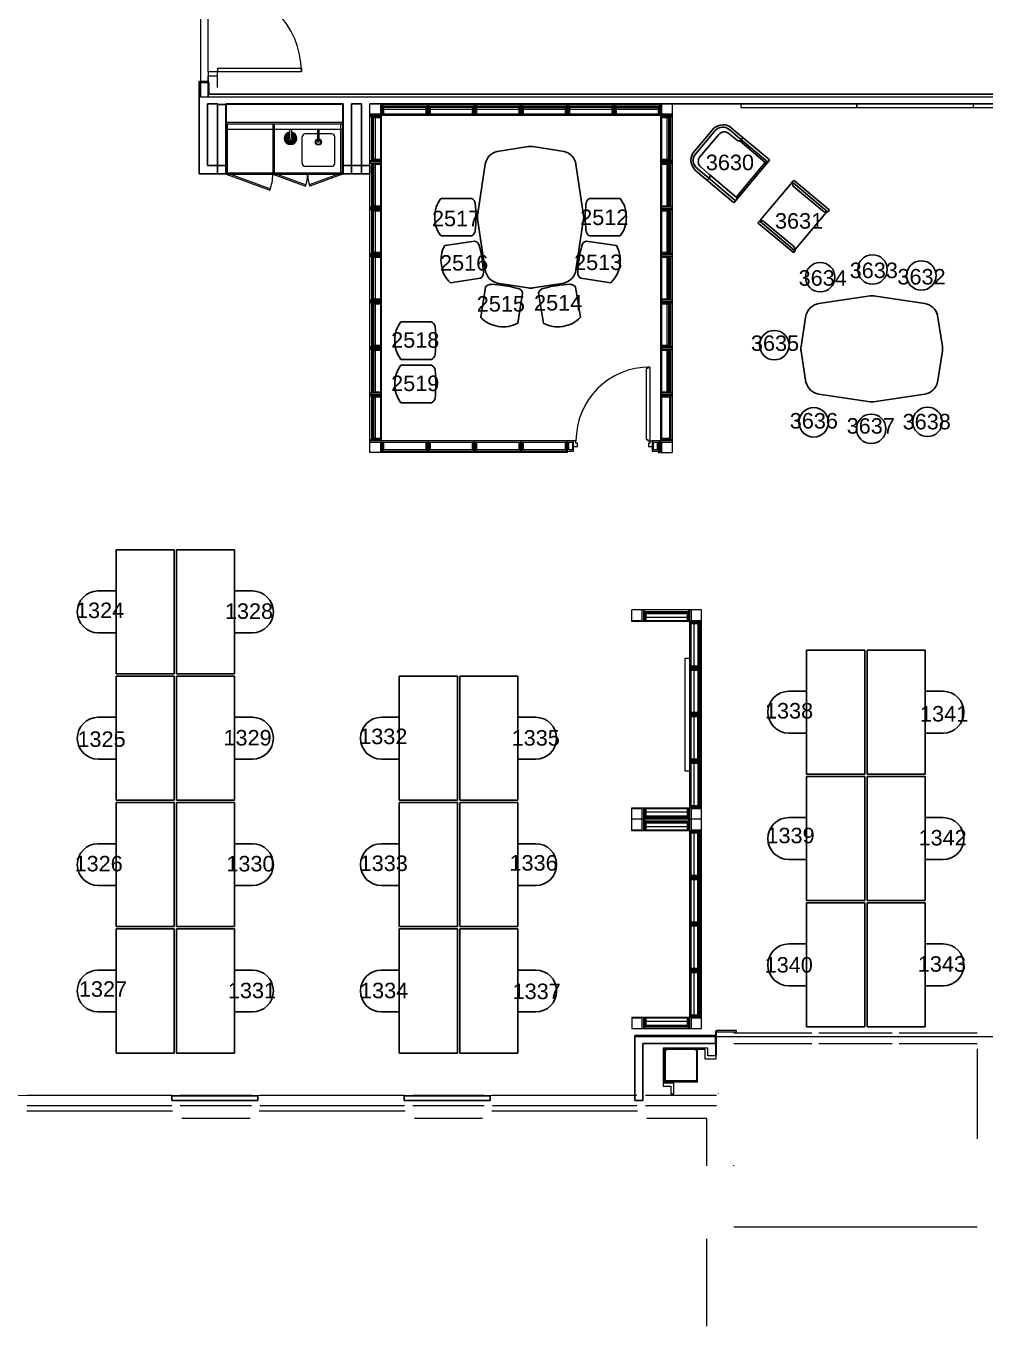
# Model space of a CAD drawing. Header units: millimetres. Extents: x -87 to 119687, y -2887 to 43508.
# Drawn here: x 62815 to 75187, y -2637 to 14130 of the extents above; entities that cross this region are included whole.
import ezdxf

# ---------------------------------------------------------------- set-up
doc = ezdxf.new("R2010")
doc.units = ezdxf.units.MM
for name, color, linetype in [('@_line-plan-doors', 7, 'Continuous'), ('@_line-plan-furniture', 7, 'Continuous'), ('@_line-plan-panels', 7, 'Continuous'), ('@_line-plan-walls', 7, 'Continuous'), ('@_text-object-seat', 7, 'Continuous')]:
    doc.layers.add(name, color=color, linetype=linetype)
doc.styles.get("Standard").update_dxf_attribs({"font": 'arial.ttf'})

# ---------------------------------------------------------------- blocks, each defined once
blk = doc.blocks.new('@_floor_10')
at = {"layer": '@_line-plan-doors', "lineweight": 13}
for p, q in [((65287, 13588), (66367, 13588)), ((65287, 13588), (65287, 13543)), ((66367, 13588), (66367, 13543)), ((65287, 13541), (65165, 13541)), ((65165, 13541), (65165, 13488)), ((65165, 13488), (65287, 13488)), ((65287, 13543), (66367, 13543)), ((65287, 13488), (65287, 13541)), ((70836, 9732), (70836, 9712)), ((70864, 9732), (70836, 9732)), ((70864, 9732), (70864, 8750)), ((70836, 9712), (70814, 9712)), ((70814, 9712), (70814, 8798)), ((69910, 8778), (69880, 8778)), ((69910, 8750), (69910, 8778)), ((69930, 8750), (69910, 8750)), ((69930, 8708), (69930, 8750)), ((70814, 8798), (70836, 8798)), ((70836, 8798), (70836, 8778)), ((70836, 8778), (70894, 8778)), ((70864, 8750), (70844, 8750)), ((70844, 8750), (70844, 8708)), ((69880, 8708), (69930, 8708)), ((70844, 8708), (70894, 8708))]:
    blk.add_line(p, q, dxfattribs=at)
for centre, radius, start, end in [((65287, 13543), 1080, 0, 90), ((70864, 8778), 954, 90, 180)]:
    blk.add_arc(centre, radius, start, end, dxfattribs=at)
at = {"layer": '@_line-plan-furniture', "lineweight": 5}
for p, q in [((66898, 13118), (65398, 13118)), ((65398, 13118), (65398, 12218)), ((66898, 13118), (66898, 12798)), ((65398, 12889), (66898, 12889)), ((65398, 12869), (66898, 12869)), ((65398, 12798), (66898, 12798)), ((65414, 12212), (65414, 12869)), ((66002, 12238), (66002, 12870)), ((66022, 12238), (66022, 12869)), ((66215, 12798), (66215, 12682)), ((66239, 12798), (66239, 12682)), ((66578, 12633), (66578, 12798)), ((66598, 12633), (66598, 12798)), ((66875, 12238), (66875, 12869)), ((66377, 12358), (66377, 12699)), ((66758, 12739), (66417, 12739)), ((66598, 12633), (66578, 12633)), ((66798, 12358), (66798, 12699)), ((66758, 12318), (66417, 12318)), ((65398, 12218), (65962, 12013)), ((65398, 12218), (66898, 12218)), ((65405, 12237), (65969, 12032)), ((65422, 12238), (66898, 12238)), ((65998, 12218), (66421, 12064)), ((66001, 12217), (66001, 12237)), ((66005, 12237), (66428, 12083)), ((66892, 12237), (66469, 12083)), ((66898, 12218), (66476, 12064)), ((66898, 12218), (66898, 12228))]:
    blk.add_line(p, q, dxfattribs=at)
at = {"layer": '@_line-plan-furniture'}
for p, q in [((71689, 12811), (71419, 12490)), ((71450, 12476), (71707, 12782)), ((72028, 12675), (71877, 12802)), ((72402, 12409), (71918, 12814)), ((69294, 12576), (68892, 12513)), ((69756, 12513), (69354, 12576)), ((71751, 12730), (71510, 12443)), ((71995, 12655), (71885, 12741)), ((72351, 12371), (72023, 12647)), ((72028, 12675), (72387, 12376)), ((72061, 12682), (72054, 12673)), ((68740, 12348), (68640, 11686)), ((70009, 11686), (69908, 12348)), ((71456, 12263), (71940, 11858)), ((71621, 12172), (71471, 12298)), ((71627, 12216), (71523, 12310)), ((71954, 11859), (72403, 12395)), ((72351, 12371), (71979, 11927)), ((71619, 12154), (71612, 12146)), ((71621, 12172), (71959, 11882)), ((71976, 11924), (71635, 12211)), ((72663, 12074), (72314, 11658)), ((72681, 12094), (72714, 12134)), ((72708, 12111), (72702, 12114)), ((72738, 12086), (72708, 12111)), ((73172, 11762), (72728, 12135)), ((73152, 11738), (72739, 12085)), ((68169, 11906), (68562, 11906)), ((70480, 11906), (70087, 11906)), ((72718, 12062), (73101, 11741)), ((73174, 11748), (73166, 11739)), ((68640, 11642), (68740, 10981)), ((69908, 10981), (70009, 11642)), ((72298, 11638), (72265, 11598)), ((72266, 11584), (72710, 11211)), ((72282, 11613), (72286, 11608)), ((72282, 11613), (72286, 11608)), ((72730, 11235), (72286, 11608)), ((72336, 11606), (72719, 11285)), ((72737, 11249), (73140, 11729)), ((68561, 11422), (68169, 11422)), ((70087, 11422), (70480, 11422)), ((68217, 11298), (68605, 11357)), ((70432, 11298), (70043, 11357)), ((72724, 11212), (72731, 11221)), ((68678, 10878), (68289, 10819)), ((68682, 10373), (68744, 10761)), ((68892, 10815), (69294, 10752)), ((69354, 10752), (69756, 10815)), ((69967, 10373), (69905, 10761)), ((69971, 10878), (70359, 10819)), ((69222, 10685), (69160, 10297)), ((69427, 10685), (69489, 10297)), ((73704, 10651), (73042, 10551)), ((74409, 10551), (73748, 10651)), ((72877, 10398), (72814, 9997)), ((74638, 9997), (74574, 10398)), ((67652, 10314), (68045, 10314)), ((72814, 9936), (72877, 9534)), ((74574, 9534), (74638, 9936)), ((68045, 9830), (67652, 9830)), ((67652, 9754), (68045, 9754)), ((68045, 9270), (67652, 9270)), ((73042, 9382), (73704, 9282)), ((73748, 9282), (74409, 9382)), ((64726, 7374), (63976, 7374)), ((63976, 7374), (63976, 5774)), ((64726, 5774), (64726, 7374)), ((64756, 5774), (64756, 7374)), ((64756, 7374), (65506, 7374)), ((65506, 7374), (65506, 5774)), ((63976, 6844), (63746, 6844)), ((65506, 6844), (65736, 6844)), ((63746, 6304), (63976, 6304)), ((65736, 6304), (65506, 6304)), ((72885, 6080), (72885, 4480)), ((73635, 6080), (72885, 6080)), ((73635, 4480), (73635, 6080)), ((73665, 4480), (73665, 6080)), ((74415, 6080), (73665, 6080)), ((74415, 4480), (74415, 6080)), ((63976, 5774), (64726, 5774)), ((63976, 5744), (63976, 4144)), ((64726, 5744), (63976, 5744)), ((64726, 4144), (64726, 5744)), ((65506, 5774), (64756, 5774)), ((65506, 5744), (64756, 5744)), ((64756, 5744), (64756, 4144)), ((65506, 5744), (65506, 4144)), ((68380, 5744), (67630, 5744)), ((67630, 5744), (67630, 4144)), ((68380, 4144), (68380, 5744)), ((69160, 5744), (68410, 5744)), ((68410, 5744), (68410, 4144)), ((69160, 4144), (69160, 5744)), ((72885, 5550), (72655, 5550)), ((74415, 5550), (74645, 5550)), ((63976, 5214), (63746, 5214)), ((65506, 5214), (65736, 5214)), ((67630, 5214), (67400, 5214)), ((69160, 5214), (69390, 5214)), ((72655, 5010), (72885, 5010)), ((74645, 5010), (74415, 5010)), ((63746, 4674), (63976, 4674)), ((65736, 4674), (65506, 4674)), ((67400, 4674), (67630, 4674)), ((69390, 4674), (69160, 4674)), ((72885, 4480), (73635, 4480)), ((73635, 4450), (72885, 4450)), ((72885, 4450), (72885, 2850)), ((73635, 2850), (73635, 4450)), ((73665, 4480), (74415, 4480)), ((73665, 4450), (74415, 4450)), ((73665, 4450), (73665, 2850)), ((74415, 2850), (74415, 4450)), ((63976, 4144), (64726, 4144)), ((63976, 4114), (63976, 2514)), ((64726, 4114), (63976, 4114)), ((64726, 2514), (64726, 4114)), ((65506, 4144), (64756, 4144)), ((64756, 4114), (65506, 4114)), ((64756, 4114), (64756, 2514)), ((65506, 4114), (65506, 2514)), ((67630, 4144), (68380, 4144)), ((68380, 4114), (67630, 4114)), ((67630, 4114), (67630, 2514)), ((68380, 2514), (68380, 4114)), ((69160, 4144), (68410, 4144)), ((68410, 2514), (68410, 4114)), ((69160, 4114), (68410, 4114)), ((69160, 4114), (69160, 2514)), ((72885, 3920), (72655, 3920)), ((74415, 3920), (74645, 3920)), ((63976, 3584), (63746, 3584)), ((65506, 3584), (65736, 3584)), ((67630, 3584), (67400, 3584)), ((69160, 3584), (69390, 3584)), ((72655, 3380), (72885, 3380)), ((74645, 3380), (74415, 3380)), ((63746, 3044), (63976, 3044)), ((65736, 3044), (65506, 3044)), ((67400, 3044), (67630, 3044)), ((69390, 3044), (69160, 3044)), ((72885, 2850), (73635, 2850)), ((72885, 2820), (72885, 1220)), ((73635, 2820), (72885, 2820)), ((73635, 1220), (73635, 2820)), ((73665, 2850), (74415, 2850)), ((73665, 1220), (73665, 2820)), ((74415, 2820), (73665, 2820)), ((74415, 1220), (74415, 2820)), ((63976, 2514), (64726, 2514)), ((63976, 2484), (63976, 884)), ((64726, 2484), (63976, 2484)), ((64726, 884), (64726, 2484)), ((64756, 2514), (65506, 2514)), ((64756, 884), (64756, 2484)), ((65506, 2484), (64756, 2484)), ((65506, 2484), (65506, 884)), ((67630, 2514), (68380, 2514)), ((67630, 2484), (67630, 884)), ((68380, 2484), (67630, 2484)), ((68380, 884), (68380, 2484)), ((69160, 2514), (68410, 2514)), ((69160, 2484), (68410, 2484)), ((68410, 2484), (68410, 884)), ((69160, 884), (69160, 2484)), ((72885, 2290), (72655, 2290)), ((74415, 2290), (74645, 2290)), ((63976, 1954), (63746, 1954)), ((65506, 1954), (65736, 1954)), ((67630, 1954), (67400, 1954)), ((69160, 1954), (69390, 1954)), ((72655, 1750), (72885, 1750)), ((74645, 1750), (74415, 1750)), ((63746, 1414), (63976, 1414)), ((65736, 1414), (65506, 1414)), ((67400, 1414), (67630, 1414)), ((69390, 1414), (69160, 1414)), ((72885, 1220), (73635, 1220)), ((74415, 1220), (73665, 1220)), ((63976, 884), (64726, 884)), ((65506, 884), (64756, 884)), ((67630, 884), (68380, 884)), ((69160, 884), (68410, 884))]:
    blk.add_line(p, q, dxfattribs=at)
at = {"layer": '@_line-plan-furniture', "lineweight": 5}
for radius in [40, 30]:
    blk.add_circle((66588, 12633), radius, dxfattribs=at)
at = {"layer": '@_line-plan-furniture'}
for centre in [(73061, 10890), (73735, 10990), (74365, 10913), (72469, 10014), (72977, 9018), (73719, 8934), (74445, 9024)]:
    blk.add_circle(centre, 190, dxfattribs=at)
at = {"layer": '@_line-plan-furniture', "lineweight": 5}
for centre, radius, start, end in [((66227, 12682), 80, 98.6269, 81.3731), ((66227, 12682), 70, 99.8709, 80.1291), ((66227, 12682), 60, 101.537, 78.463), ((66227, 12682), 50, 103.8865, 76.1135), ((66227, 12682), 40, 107.4576, 72.5424), ((66227, 12682), 30, 113.5782, 66.4218), ((66227, 12682), 12, 180, 0), ((66417, 12699), 40, 90, 180), ((66758, 12699), 40, 0, 90), ((66417, 12358), 40, 180, 270), ((66758, 12358), 40, 270, 0), ((65398, 12218), 600, 340, 0), ((65998, 12218), 450, 340, 0), ((66898, 12218), 450, 180, 200)]:
    blk.add_arc(centre, radius, start, end, dxfattribs=at)
at = {"layer": '@_line-plan-furniture'}
for centre, radius, start, end in [((71805, 12680), 176, 50, 131.4098), ((71802, 12703), 124, 46.9433, 140), ((71823, 12670), 94, 49.2221, 140), ((69324, 12378), 200, 81.3373, 98.6627), ((72016, 12682), 34.7, 232, 324.7362), ((72043, 12695), 24.2, 228.0437, 297.6702), ((72053, 12688), 10, 319.9999, 49.9998), ((68938, 12318), 200, 103.189, 171.4857), ((69711, 12318), 200, 8.5143, 76.811), ((71569, 12398), 176, 148.5902, 230), ((71545, 12397), 123, 140, 233.3926), ((71582, 12383), 94, 140, 230.7779), ((72395, 12401), 10, 320, 50), ((72367, 12389), 24.4, 229.8855, 312.9702), ((72397, 12403), 9.93, 229.6641, 343.7747), ((72375, 12387), 17.1, 332.1285, 26.9149), ((71604, 12152), 10, 230, 320), ((71594, 12166), 27.4, 334.4632, 12.9169), ((71604, 12190), 34.7, 315.2638, 48), ((72925, 11855), 342, 130.7375, 140.0079), ((72750, 12100), 50, 165.7733, 230), ((72715, 12119), 10, 140, 228.4638), ((72722, 12127), 10, 50, 140), ((68463, 11674), 375, 141.8401, 181.5744), ((68531, 11834), 78.8, 5.8449, 66.8879), ((70118, 11834), 78.8, 113.1121, 174.1551), ((70185, 11674), 375, 358.4256, 38.1599), ((71961, 11905), 24.4, 327.0298, 50), ((66912, 11664), 1707, 354.0266, 5.9675), ((71737, 11664), 1707, 174.0325, 185.9734), ((71946, 11865), 10, 230, 320), ((71964, 11898), 17.1, 253.0851, 307.8715), ((71953, 11874), 9.93, 4.3033, 50.3359), ((73133, 11779), 50, 230, 295.5848), ((73159, 11746), 10, 230, 320), ((73145, 11731), 10, 16.4359, 47.6795), ((73166, 11754), 10, 320, 50), ((68463, 11654), 375, 178.4256, 218.1599), ((68839, 11664), 200, 173.6391, 186.3609), ((69810, 11664), 200, 353.6391, 6.3609), ((70185, 11654), 375, 321.8401, 1.5744), ((72272, 11592), 10, 140, 230), ((72279, 11600), 10, 50, 140), ((72280, 11600), 9.81, 50, 140), ((72576, 11438), 342, 140, 149.2625), ((72304, 11568), 50, 50, 114.2267), ((68531, 11495), 78.8, 292.7825, 354.0266), ((70118, 11495), 78.8, 185.9734, 247.2175), ((68543, 11113), 375, 150.4764, 190.2108), ((68586, 11280), 78.8, 14.4812, 75.5243), ((67010, 10870), 1707, 2.663, 14.6039), ((71638, 10870), 1707, 165.3961, 177.337), ((70063, 11280), 78.8, 104.4757, 165.5188), ((70106, 11113), 375, 349.7892, 29.5236), ((72687, 11247), 50, 344.4152, 50), ((72736, 11243), 10, 230, 263.5641), ((72724, 11227), 10, 320, 50), ((72717, 11219), 10, 230, 320), ((68546, 11092), 375, 187.062, 226.7963), ((68637, 10945), 78.8, 301.4189, 2.663), ((68938, 11010), 200, 188.5143, 256.811), ((69711, 11010), 200, 283.189, 351.4857), ((70012, 10945), 78.8, 177.337, 238.5811), ((70103, 11092), 375, 313.2037, 352.938), ((68810, 10719), 78.8, 86.8609, 147.9039), ((68725, 9094), 1707, 75.0426, 86.9835), ((69145, 10667), 78.8, 13.7985, 75.0426), ((69324, 10950), 200, 261.3373, 278.6627), ((69504, 10667), 78.8, 104.9574, 166.2015), ((69924, 9094), 1707, 93.0165, 104.9574), ((69838, 10719), 78.8, 32.0961, 93.1391), ((73726, 10452), 200, 83.6391, 96.3609), ((73072, 10353), 200, 98.5143, 166.811), ((74380, 10353), 200, 13.189, 81.4857), ((67947, 10083), 375, 141.8401, 181.5744), ((68014, 10242), 78.8, 5.8449, 66.8879), ((66395, 10072), 1707, 354.0266, 5.9675), ((68957, 10628), 375, 222.8561, 262.5904), ((68977, 10625), 375, 259.4416, 299.1759), ((69671, 10625), 375, 240.8241, 280.5584), ((69692, 10628), 375, 277.4096, 317.1439), ((67947, 10062), 375, 178.4256, 218.1599), ((68014, 9903), 78.8, 292.7825, 354.0266), ((73011, 9966), 200, 171.3373, 188.6627), ((74440, 9966), 200, 351.3373, 8.6627), ((67947, 9523), 375, 141.8401, 181.5744), ((68014, 9682), 78.8, 5.8449, 66.8879), ((66395, 9512), 1707, 354.0266, 5.9675), ((67947, 9502), 375, 178.4256, 218.1599), ((73072, 9580), 200, 193.189, 261.4857), ((74380, 9580), 200, 278.5143, 346.811), ((68014, 9343), 78.8, 292.7825, 354.0266), ((73726, 9481), 200, 263.6391, 276.3609), ((63746, 6574), 270, 90, 270), ((65736, 6574), 270, 270, 90), ((72655, 5280), 270, 90, 270), ((74645, 5280), 270, 270, 90), ((63746, 4944), 270, 90, 270), ((65736, 4944), 270, 270, 90), ((67400, 4944), 270, 90, 270), ((69390, 4944), 270, 270, 90), ((72655, 3650), 270, 90, 270), ((74645, 3650), 270, 270, 90), ((63746, 3314), 270, 90, 270), ((65736, 3314), 270, 270, 90), ((67400, 3314), 270, 90, 270), ((69390, 3314), 270, 270, 90), ((72655, 2020), 270, 90, 270), ((74645, 2020), 270, 270, 90), ((63746, 1684), 270, 90, 270), ((65736, 1684), 270, 270, 90), ((67400, 1684), 270, 90, 270), ((69390, 1684), 270, 270, 90)]:
    blk.add_arc(centre, radius, start, end, dxfattribs=at)
at = {"layer": '@_line-plan-panels', "lineweight": 5}
for p, q in [((67252, 12330), (67252, 13128)), ((67417, 13128), (67387, 13128)), ((67387, 13128), (67387, 12993)), ((67402, 8628), (67402, 13128)), ((67417, 12993), (67417, 13128)), ((67987, 13108), (67417, 13108)), ((67417, 13093), (67987, 13093)), ((67432, 12993), (67432, 13093)), ((67972, 13081), (67432, 13081)), ((67972, 13093), (67972, 12993)), ((68017, 13128), (67987, 13128)), ((67987, 13128), (67987, 12993)), ((68002, 13128), (68002, 12978)), ((68017, 12993), (68017, 13128)), ((68587, 13108), (68017, 13108)), ((68017, 13093), (68587, 13093)), ((68032, 12993), (68032, 13093)), ((68572, 13081), (68032, 13081)), ((68572, 13093), (68572, 12993)), ((68617, 13128), (68587, 13128)), ((68587, 13128), (68587, 12993)), ((68602, 12978), (68602, 13128)), ((68617, 12993), (68617, 13128)), ((69187, 13108), (68617, 13108)), ((68617, 13093), (69187, 13093)), ((68632, 12993), (68632, 13093)), ((69172, 13081), (68632, 13081)), ((69172, 13093), (69172, 12993)), ((69217, 13128), (69187, 13128)), ((69187, 13128), (69187, 12993)), ((69202, 13128), (69202, 12978)), ((69217, 12993), (69217, 13128)), ((69787, 13108), (69217, 13108)), ((69217, 13093), (69787, 13093)), ((69232, 12993), (69232, 13093)), ((69232, 13081), (69772, 13081)), ((69772, 13093), (69772, 12993)), ((69817, 13128), (69787, 13128)), ((69787, 13128), (69787, 12993)), ((69802, 12978), (69802, 13128)), ((69817, 12993), (69817, 13128)), ((70387, 13108), (69817, 13108)), ((69817, 13093), (70387, 13093)), ((69832, 12993), (69832, 13093)), ((70372, 13081), (69832, 13081)), ((70372, 13093), (70372, 12993)), ((70417, 13128), (70387, 13128)), ((70387, 13128), (70387, 12993)), ((70402, 13128), (70402, 12978)), ((70417, 12993), (70417, 13128)), ((70987, 13108), (70417, 13108)), ((70417, 13093), (70987, 13093)), ((70432, 12993), (70432, 13093)), ((70432, 13081), (70972, 13081)), ((70972, 13093), (70972, 12993)), ((71017, 13128), (70987, 13128)), ((70987, 13128), (70987, 12993)), ((71002, 13128), (71002, 8628)), ((71017, 12993), (71017, 13128)), ((71152, 13128), (71152, 8628)), ((67387, 12993), (67252, 12993)), ((67252, 12978), (71152, 12978)), ((67252, 12963), (67387, 12963)), ((67272, 12963), (67272, 12393)), ((67287, 12393), (67287, 12963)), ((67287, 12948), (67387, 12948)), ((67299, 12408), (67299, 12948)), ((67324, 12408), (67324, 12948)), ((67387, 12978), (67387, 8778)), ((71002, 12993), (67402, 12993)), ((67432, 13056), (67972, 13056)), ((68032, 13056), (68572, 13056)), ((68632, 13056), (69172, 13056)), ((69232, 13056), (69772, 13056)), ((69832, 13056), (70372, 13056)), ((70432, 13056), (70972, 13056)), ((71152, 12993), (71017, 12993)), ((71017, 8778), (71017, 12978)), ((71017, 12963), (71152, 12963)), ((71017, 12948), (71117, 12948)), ((71080, 12948), (71080, 12408)), ((71105, 12948), (71105, 12408)), ((71117, 12963), (71117, 12393)), ((71132, 12393), (71132, 12963)), ((67387, 12408), (67287, 12408)), ((71117, 12408), (71017, 12408)), ((67387, 12393), (67252, 12393)), ((67402, 12378), (67252, 12378)), ((67252, 12363), (67387, 12363)), ((67272, 12363), (67272, 11793)), ((67287, 11793), (67287, 12363)), ((67287, 12348), (67387, 12348)), ((67299, 12348), (67299, 11808)), ((67324, 11808), (67324, 12348)), ((71002, 12378), (71152, 12378)), ((71152, 12393), (71017, 12393)), ((71017, 12363), (71152, 12363)), ((71017, 12348), (71117, 12348)), ((71080, 12348), (71080, 11808)), ((71105, 11808), (71105, 12348)), ((71117, 12363), (71117, 11793)), ((71132, 11793), (71132, 12363)), ((67252, 8628), (67252, 12223)), ((67387, 11793), (67252, 11793)), ((67402, 11778), (67252, 11778)), ((67252, 11763), (67387, 11763)), ((67272, 11763), (67272, 11193)), ((67387, 11808), (67287, 11808)), ((67287, 11193), (67287, 11763)), ((67287, 11748), (67387, 11748)), ((67299, 11208), (67299, 11748)), ((67324, 11208), (67324, 11748)), ((71002, 11778), (71152, 11778)), ((71117, 11808), (71017, 11808)), ((71152, 11793), (71017, 11793)), ((71017, 11763), (71152, 11763)), ((71017, 11748), (71117, 11748)), ((71080, 11748), (71080, 11208)), ((71105, 11208), (71105, 11748)), ((71117, 11763), (71117, 11193)), ((71132, 11193), (71132, 11763)), ((67387, 11193), (67252, 11193)), ((67252, 11178), (67402, 11178)), ((67252, 11163), (67387, 11163)), ((67272, 11163), (67272, 10593)), ((67387, 11208), (67287, 11208)), ((67287, 10593), (67287, 11163)), ((67287, 11148), (67387, 11148)), ((67299, 10608), (67299, 11148)), ((67324, 10608), (67324, 11148)), ((71152, 11178), (71002, 11178)), ((71117, 11208), (71017, 11208)), ((71152, 11193), (71017, 11193)), ((71017, 11163), (71152, 11163)), ((71017, 11148), (71117, 11148)), ((71080, 11148), (71080, 10608)), ((71105, 10608), (71105, 11148)), ((71117, 11163), (71117, 10593)), ((71132, 10593), (71132, 11163)), ((67387, 10593), (67252, 10593)), ((67402, 10578), (67252, 10578)), ((67387, 10608), (67287, 10608)), ((71002, 10578), (71152, 10578)), ((71117, 10608), (71017, 10608)), ((71152, 10593), (71017, 10593)), ((67252, 10563), (67387, 10563)), ((67272, 10563), (67272, 9993)), ((67287, 9993), (67287, 10563)), ((67287, 10548), (67387, 10548)), ((67299, 10548), (67299, 10008)), ((67324, 10008), (67324, 10548)), ((71017, 10563), (71152, 10563)), ((71017, 10548), (71117, 10548)), ((71080, 10548), (71080, 10008)), ((71105, 10548), (71105, 10008)), ((71117, 10563), (71117, 9993)), ((71132, 9993), (71132, 10563)), ((67387, 9993), (67252, 9993)), ((67252, 9978), (67402, 9978)), ((67252, 9963), (67387, 9963)), ((67272, 9963), (67272, 9393)), ((67387, 10008), (67287, 10008)), ((67287, 9393), (67287, 9963)), ((67287, 9948), (67387, 9948)), ((67299, 9948), (67299, 9408)), ((67324, 9408), (67324, 9948)), ((71152, 9978), (71002, 9978)), ((71117, 10008), (71017, 10008)), ((71152, 9993), (71017, 9993)), ((71017, 9963), (71152, 9963)), ((71017, 9948), (71117, 9948)), ((71080, 9948), (71080, 9408)), ((71105, 9408), (71105, 9948)), ((71117, 9963), (71117, 9393)), ((71132, 9393), (71132, 9963)), ((67387, 9393), (67252, 9393)), ((67387, 9408), (67287, 9408)), ((71117, 9408), (71017, 9408)), ((71152, 9393), (71017, 9393)), ((67252, 9378), (67402, 9378)), ((67252, 9363), (67387, 9363)), ((67272, 9363), (67272, 8793)), ((67287, 8793), (67287, 9363)), ((67287, 9348), (67387, 9348)), ((67299, 9348), (67299, 8808)), ((67324, 8808), (67324, 9348)), ((71002, 9378), (71152, 9378)), ((71017, 9363), (71152, 9363)), ((71017, 9348), (71117, 9348)), ((71117, 9363), (71117, 8793)), ((71132, 8793), (71132, 9363)), ((67387, 8793), (67252, 8793)), ((69880, 8778), (67252, 8778)), ((67252, 8763), (67387, 8763)), ((67387, 8808), (67287, 8808)), ((67387, 8763), (67387, 8628)), ((67402, 8763), (69880, 8763)), ((67417, 8628), (67417, 8763)), ((67432, 8663), (67432, 8763)), ((67972, 8763), (67972, 8663)), ((67987, 8763), (67987, 8628)), ((68002, 8778), (68002, 8628)), ((68017, 8628), (68017, 8763)), ((68032, 8663), (68032, 8763)), ((68572, 8763), (68572, 8663)), ((68587, 8763), (68587, 8628)), ((68602, 8778), (68602, 8628)), ((68617, 8628), (68617, 8763)), ((68632, 8663), (68632, 8763)), ((69172, 8763), (69172, 8663)), ((69187, 8763), (69187, 8628)), ((69202, 8628), (69202, 8778)), ((69217, 8628), (69217, 8763)), ((69232, 8663), (69232, 8763)), ((69772, 8763), (69772, 8663)), ((69787, 8778), (69787, 8628)), ((69802, 8628), (69802, 8778)), ((69817, 8663), (69817, 8763)), ((69865, 8763), (69865, 8663)), ((69880, 8648), (69880, 8778)), ((70987, 8778), (70894, 8778)), ((70894, 8778), (70894, 8648)), ((70894, 8763), (70972, 8763)), ((70909, 8663), (70909, 8763)), ((70957, 8763), (70957, 8663)), ((70972, 8763), (70972, 8628)), ((70987, 8628), (70987, 8778)), ((71152, 8778), (71002, 8778)), ((71117, 8808), (71017, 8808)), ((71152, 8793), (71017, 8793)), ((71017, 8628), (71017, 8763)), ((71017, 8763), (71152, 8763)), ((69802, 8628), (67252, 8628)), ((67987, 8663), (67417, 8663)), ((67417, 8648), (67987, 8648)), ((68587, 8663), (68017, 8663)), ((68017, 8648), (68587, 8648)), ((69187, 8663), (68617, 8663)), ((68617, 8648), (69187, 8648)), ((69787, 8663), (69217, 8663)), ((69217, 8648), (69787, 8648)), ((69802, 8648), (69880, 8648)), ((69865, 8663), (69817, 8663)), ((70894, 8648), (70972, 8648)), ((70957, 8663), (70909, 8663)), ((70972, 8628), (70987, 8628)), ((71002, 8628), (71152, 8628)), ((70630, 6448), (70630, 6598)), ((71530, 6598), (70630, 6598)), ((70765, 6463), (70765, 6598)), ((70780, 6598), (70780, 6448)), ((70795, 6598), (70795, 6463)), ((70795, 6578), (71365, 6578)), ((71365, 6563), (70795, 6563)), ((70810, 6563), (70810, 6463)), ((70810, 6551), (71350, 6551)), ((71350, 6463), (71350, 6563)), ((71365, 6463), (71365, 6598)), ((71380, 1198), (71380, 6598)), ((71395, 6598), (71395, 6463)), ((71530, 1198), (71530, 6598)), ((70630, 6463), (70765, 6463)), ((71530, 6448), (70630, 6448)), ((70780, 6463), (71380, 6463)), ((71350, 6501), (70810, 6501)), ((71395, 6463), (71530, 6463)), ((71395, 4048), (71395, 6448)), ((71530, 6433), (71395, 6433)), ((71495, 6418), (71395, 6418)), ((71433, 5878), (71433, 6418)), ((71483, 6418), (71483, 5878)), ((71495, 5863), (71495, 6433)), ((71510, 6433), (71510, 5863)), ((71320, 4518), (71320, 5978)), ((71320, 5978), (71380, 5978)), ((71395, 5878), (71495, 5878)), ((71395, 5863), (71530, 5863)), ((71530, 5848), (71395, 5848)), ((71530, 5833), (71395, 5833)), ((71495, 5818), (71395, 5818)), ((71433, 5278), (71433, 5818)), ((71483, 5818), (71483, 5278)), ((71495, 5263), (71495, 5833)), ((71510, 5833), (71510, 5263)), ((71395, 5278), (71495, 5278)), ((71395, 5263), (71530, 5263)), ((71395, 5248), (71530, 5248)), ((71530, 5233), (71395, 5233)), ((71495, 5218), (71395, 5218)), ((71433, 4678), (71433, 5218)), ((71483, 4678), (71483, 5218)), ((71495, 4663), (71495, 5233)), ((71510, 5233), (71510, 4663)), ((71395, 4678), (71495, 4678)), ((71395, 4663), (71530, 4663)), ((71530, 4648), (71395, 4648)), ((71530, 4633), (71395, 4633)), ((71495, 4618), (71395, 4618)), ((71433, 4078), (71433, 4618)), ((71483, 4618), (71483, 4078)), ((71495, 4063), (71495, 4633)), ((71510, 4633), (71510, 4063)), ((71380, 4518), (71320, 4518)), ((70630, 4048), (71530, 4048)), ((70630, 3748), (70630, 4048)), ((70765, 4033), (70630, 4033)), ((70765, 3763), (70765, 4033)), ((70780, 4048), (70780, 3748)), ((71380, 4033), (70780, 4033)), ((70795, 4033), (70795, 3763)), ((70810, 4033), (70810, 3933)), ((71350, 3933), (71350, 4033)), ((71365, 3763), (71365, 4033)), ((71395, 4078), (71495, 4078)), ((71395, 4063), (71530, 4063)), ((71530, 4033), (71395, 4033)), ((71395, 4033), (71395, 3763)), ((71530, 3898), (70630, 3898)), ((70795, 3933), (71365, 3933)), ((71365, 3918), (70795, 3918)), ((70795, 3878), (71365, 3878)), ((71365, 3863), (70795, 3863)), ((70810, 3995), (71350, 3995)), ((70810, 3945), (71350, 3945)), ((70810, 3863), (70810, 3763)), ((71350, 3763), (71350, 3863)), ((70630, 3763), (70765, 3763)), ((71530, 3748), (70630, 3748)), ((70780, 3763), (71380, 3763)), ((70810, 3851), (71350, 3851)), ((71350, 3801), (70810, 3801)), ((71395, 3763), (71530, 3763)), ((71395, 1348), (71395, 3748)), ((71530, 3733), (71395, 3733)), ((71495, 3718), (71395, 3718)), ((71433, 3178), (71433, 3718)), ((71483, 3178), (71483, 3718)), ((71495, 3163), (71495, 3733)), ((71510, 3733), (71510, 3163)), ((71395, 3178), (71495, 3178)), ((71395, 3163), (71530, 3163)), ((71530, 3148), (71395, 3148)), ((71530, 3133), (71395, 3133)), ((71495, 3118), (71395, 3118)), ((71433, 2578), (71433, 3118)), ((71483, 2578), (71483, 3118)), ((71495, 2563), (71495, 3133)), ((71510, 3133), (71510, 2563)), ((71395, 2578), (71495, 2578)), ((71395, 2563), (71530, 2563)), ((71395, 2548), (71530, 2548)), ((71530, 2533), (71395, 2533)), ((71495, 2518), (71395, 2518)), ((71433, 1978), (71433, 2518)), ((71483, 1978), (71483, 2518)), ((71495, 1963), (71495, 2533)), ((71510, 2533), (71510, 1963)), ((71395, 1978), (71495, 1978)), ((71395, 1963), (71530, 1963)), ((71530, 1948), (71395, 1948)), ((71530, 1933), (71395, 1933)), ((71495, 1918), (71395, 1918)), ((71433, 1378), (71433, 1918)), ((71483, 1378), (71483, 1918)), ((71495, 1363), (71495, 1933)), ((71510, 1933), (71510, 1363)), ((70630, 1348), (71530, 1348)), ((70630, 1348), (70630, 1198)), ((70780, 1348), (70780, 1198)), ((71395, 1378), (71495, 1378)), ((71395, 1363), (71530, 1363)), ((70765, 1333), (70630, 1333)), ((70630, 1198), (71530, 1198)), ((70765, 1198), (70765, 1333)), ((71380, 1333), (70780, 1333)), ((70795, 1333), (70795, 1198)), ((70795, 1233), (71365, 1233)), ((71365, 1218), (70795, 1218)), ((70810, 1333), (70810, 1233)), ((70810, 1295), (71350, 1295)), ((70810, 1245), (71350, 1245)), ((71350, 1233), (71350, 1333)), ((71365, 1198), (71365, 1333)), ((71530, 1333), (71395, 1333)), ((71395, 1333), (71395, 1198))]:
    blk.add_line(p, q, dxfattribs=at)
at = {"layer": '@_line-plan-walls', "lineweight": 9}
for p, q in [((65065, 17813), (65065, 13216)), ((65165, 13541), (65165, 14605)), ((65165, 13216), (65165, 13488)), ((65065, 13216), (65165, 13216)), ((72951, 1138), (71945, 1138)), ((71945, 1008), (72951, 1008)), ((73989, 1138), (73041, 1138)), ((73041, 1008), (73989, 1008)), ((75085, 1138), (74079, 1138)), ((74079, 1008), (75085, 1008)), ((75085, 938), (75085, -223)), ((64697, 338), (62832, 338)), ((65725, 338), (64805, 338)), ((67697, 338), (65832, 338)), ((68725, 338), (67805, 338)), ((70697, 338), (68832, 338)), ((71725, 338), (70805, 338)), ((71745, 363), (71745, 358)), ((62832, 208), (64697, 208)), ((64805, 208), (65725, 208)), ((65832, 208), (67697, 208)), ((67805, 208), (68725, 208)), ((68832, 208), (70697, 208)), ((70805, 208), (71725, 208)), ((64705, 133), (62825, 133)), ((65705, 38), (64825, 38)), ((67705, 133), (65825, 133)), ((68705, 38), (67825, 38)), ((70705, 133), (68825, 133)), ((71600, 38), (70825, 38)), ((71600, -572), (71600, 38)), ((71945, -572), (71945, -562)), ((75085, -1362), (71945, -1362)), ((71600, -2637), (71600, -1514))]:
    blk.add_line(p, q, dxfattribs=at)
at = {"layer": '@_line-plan-walls', "lineweight": 18}
for p, q in [((65165, 13488), (65165, 13216)), ((65287, 13338), (65287, 13488)), ((65165, 13216), (81727, 13216)), ((71725, 1166), (71710, 1166)), ((71710, 1166), (71710, 854)), ((71983, 1173), (71725, 1173)), ((71725, 1173), (71725, 1166)), ((71725, 854), (71725, 1158)), ((71725, 1158), (71983, 1158)), ((71983, 1158), (71983, 1173)), ((71034, 948), (71034, 458)), ((71610, 948), (71034, 948)), ((71046, 495), (71046, 935)), ((71046, 935), (71573, 935)), ((71050, 935), (71050, 512)), ((71065, 527), (71065, 920)), ((71065, 920), (71078, 920)), ((71451, 920), (71464, 920)), ((71464, 920), (71464, 527)), ((71479, 512), (71479, 935)), ((71573, 935), (71573, 811)), ((71610, 848), (71610, 948)), ((71717, 848), (71610, 848)), ((71710, 854), (71725, 854)), ((71717, 811), (71717, 848)), ((71573, 811), (71717, 811)), ((71050, 512), (71479, 512)), ((71464, 527), (71065, 527)), ((71034, 458), (71134, 458)), ((71171, 495), (71046, 495)), ((71134, 458), (71134, 358)), ((71134, 358), (71171, 358)), ((71171, 358), (71171, 495))]:
    blk.add_line(p, q, dxfattribs=at)
at = {"layer": '@_line-plan-walls'}
for p, q in [((65050, 13413), (65050, 12223)), ((65050, 13413), (65150, 13413)), ((65150, 13400), (65050, 13400)), ((65172, 13250), (65172, 13400)), ((81590, 13250), (65172, 13250)), ((65157, 13128), (65286, 13128)), ((65157, 12330), (65157, 13128)), ((65286, 12223), (65286, 13128)), ((65393, 13118), (65286, 13118)), ((65393, 13128), (66908, 13128)), ((65393, 12223), (65393, 13128)), ((66898, 13123), (66898, 13118)), ((66908, 13123), (66898, 13123)), ((66908, 13128), (66908, 13123)), ((66908, 13123), (66908, 12223)), ((67015, 13128), (67145, 13128)), ((67015, 13128), (67015, 12223)), ((67145, 12223), (67145, 13128)), ((67252, 13128), (81962, 13128)), ((66898, 12798), (66898, 12228)), ((65393, 12330), (65157, 12330)), ((67252, 12330), (66908, 12330)), ((67252, 12223), (67252, 12330)), ((65050, 12223), (65393, 12223)), ((66898, 12228), (66908, 12228)), ((66908, 12223), (67252, 12223)), ((71710, 1109), (70671, 1109)), ((70671, 1109), (70671, 270)), ((70773, 1007), (71710, 1007)), ((70773, 270), (70773, 1007)), ((71710, 1007), (71710, 1109)), ((65805, 330), (64695, 330)), ((64695, 330), (64695, 270)), ((64695, 270), (65805, 270)), ((65805, 270), (65805, 330)), ((68805, 330), (67695, 330)), ((67695, 330), (67695, 270)), ((67695, 270), (68805, 270)), ((68805, 270), (68805, 330)), ((70671, 270), (70773, 270))]:
    blk.add_line(p, q, dxfattribs=at)
at = {"layer": '@_line-plan-walls', "lineweight": 13}
for p, q in [((73535, 13128), (72035, 13128)), ((72035, 13128), (72035, 13078)), ((73535, 13078), (73535, 13128)), ((72035, 13078), (73535, 13078))]:
    blk.add_line(p, q, dxfattribs=at)
at = {"layer": '@_line-plan-walls', "lineweight": 5}
for p, q in [((81035, 13128), (73535, 13128)), ((73535, 13128), (73535, 13078)), ((75035, 13128), (75035, 13078)), ((73535, 13078), (81035, 13078))]:
    blk.add_line(p, q, dxfattribs=at)
at = {"layer": '@_line-plan-walls', "lineweight": 9}
blk.add_lwpolyline([(75305, 41058), (75305, 41863), (84160, 41888), (84160, 28838), (84842, 28838), (84842, 338), (76326, 283), (76326, 1094), (70671, 1094), (70671, 338), (52805, 327), (52805, 3308), (19863, 3308), (19863, 14436), (20903, 14436), (20903, 16778), (20422, 16778), (20422, 17171), (19785, 17171), (19844, 39927), (24305, 39958)], dxfattribs=at)
at = {"layer": '@_text-object-seat', "char_height": 200, "attachment_point": 5}
for s, insert in [('3630', (71896, 12369)), ('2517', (68363, 11646)), ('2512', (70275, 11662)), ('3631', (72788, 11615)), ('2516', (68467, 11074)), ('2513', (70196, 11081)), ('3633', (73752, 10977)), ('3634', (73093, 10879)), ('3632', (74368, 10895)), ('2515', (68941, 10545)), ('2514', (69680, 10559)), ('2518', (67836, 10079)), ('3635', (72478, 10038)), ('2519', (67836, 9520)), ('3636', (72979, 9037)), ('3637', (73713, 8971)), ('3638', (74435, 9026)), ('1324', (63771, 6592)), ('1328', (65692, 6582)), ('1338', (72659, 5297)), ('1341', (74660, 5258)), ('1325', (63789, 4931)), ('1329', (65673, 4949)), ('1332', (67424, 4966)), ('1335', (69391, 4947)), ('1339', (72678, 3688)), ('1342', (74640, 3659)), ('1326', (63752, 3325)), ('1330', (65710, 3324)), ('1333', (67430, 3330)), ('1336', (69363, 3335)), ('1340', (72655, 2020)), ('1343', (74631, 2031)), ('1327', (63808, 1708)), ('1331', (65730, 1689)), ('1334', (67435, 1689)), ('1337', (69403, 1678))]:
    blk.add_mtext(s, dxfattribs=dict(at, insert=insert))

msp = doc.modelspace()

# ---------------------------------------------------------------- block references
msp.add_blockref('@_floor_10', (0, 0))

doc.saveas('drawing.dxf')
